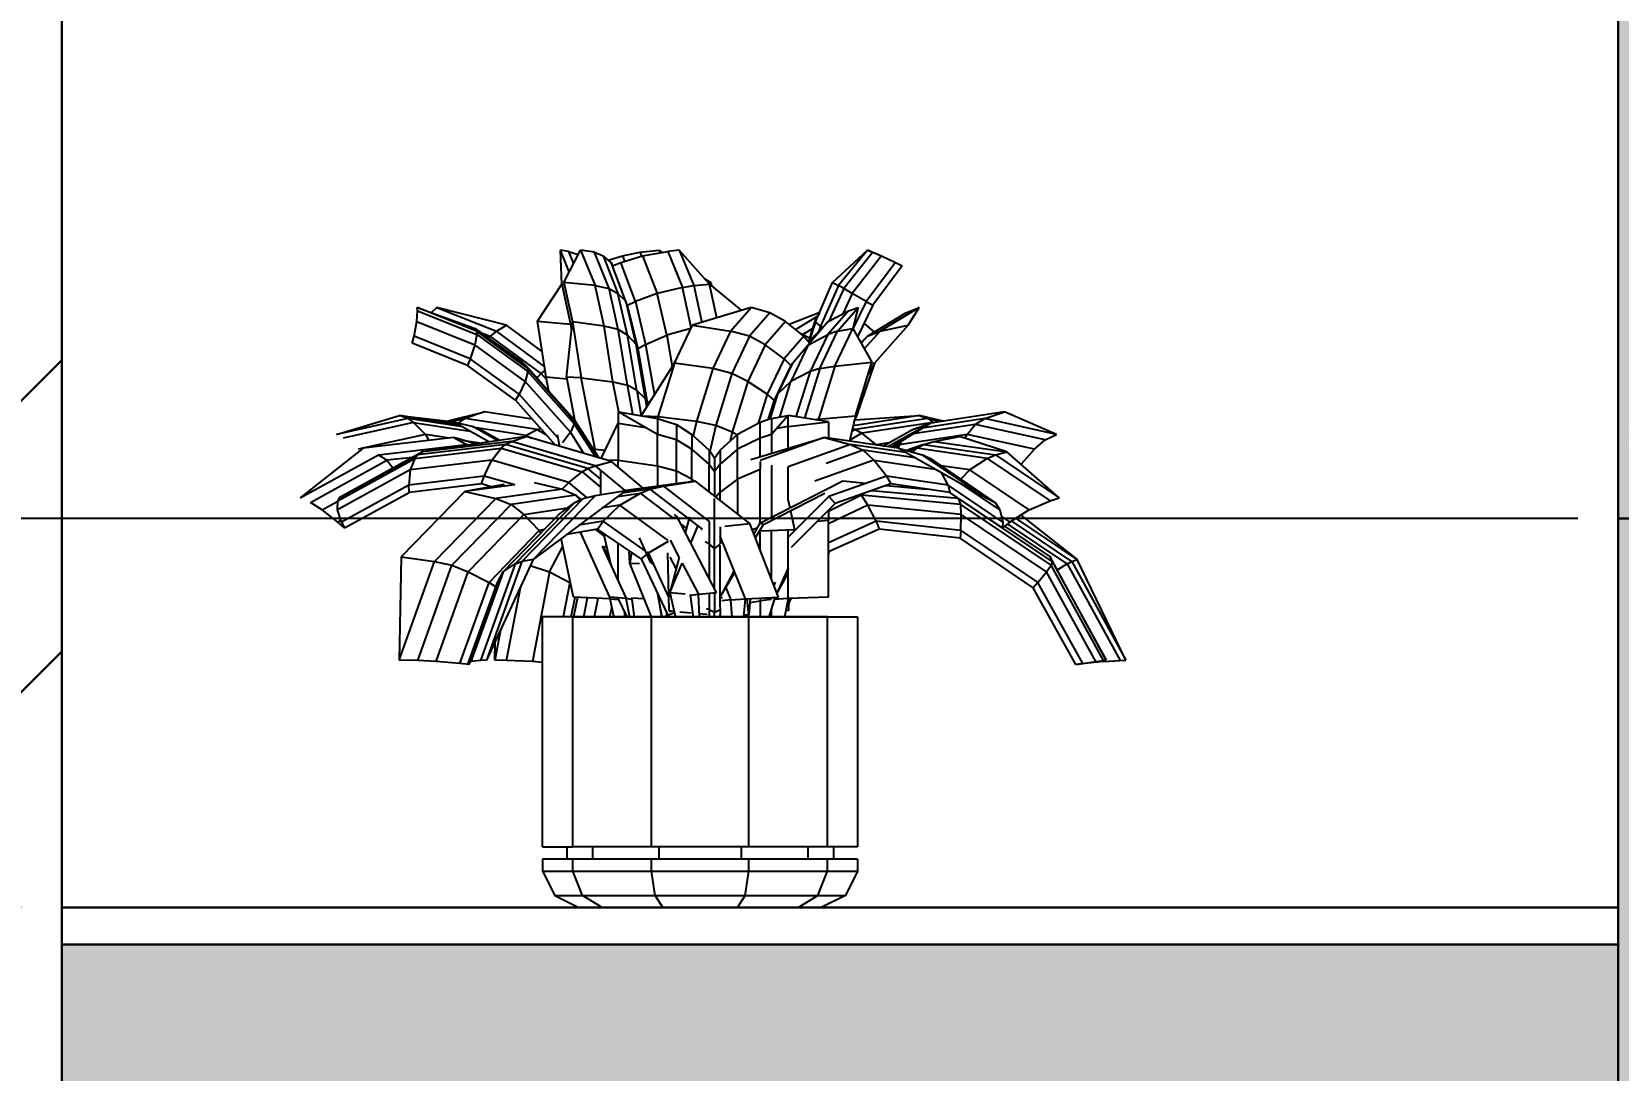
# Model space of a CAD drawing. Header units: millimetres. Extents: x 2258 to 5600, y 711 to 2563.
# Drawn here: x 4030.62 to 4055.08, y 782.11 to 798.13 of the extents above; entities that cross this region are included whole.
import ezdxf

# ---------------------------------------------------------------- set-up
doc = ezdxf.new("R2010")
doc.units = ezdxf.units.MM
doc.layers.add('HAT', color=8, linetype='Continuous', lineweight=18)
doc.styles.get("Standard").update_dxf_attribs({"font": 'arial.ttf'})
doc.dimstyles.new('ISO-25', dxfattribs={"dimtxt": 2.5, "dimasz": 2.5, "dimexe": 1.25, "dimexo": 0.625, "dimtad": 1, "dimtxsty": 'Standard', "dimcen": 2.5, "dimadec": 0, "dimazin": 0, "dimtfac": 1, "dimtmove": 0, "dimatfit": 3, "dimfxl": 1, "dimarcsym": 0})

# ---------------------------------------------------------------- blocks, each defined once
blk = doc.blocks.new('*D184')
at = {"layer": 'Defpoints', "color": 0, "transparency": 16777216}
for p in [(4031.083, 784.622), (4012.481, 766.622), (4031.083, 766.622)]:
    blk.add_point(p, dxfattribs=at)
at = {"layer": 'HAT', "color": 0, "linetype": 'Continuous', "lineweight": -2, "transparency": 16777216}
for p, q in [((4030.458, 784.622), (4011.231, 784.622)), ((4012.481, 782.122), (4012.481, 769.122)), ((4030.458, 766.622), (4011.231, 766.622))]:
    blk.add_line(p, q, dxfattribs=at)
at = {"layer": 'HAT', "color": 0, "transparency": 16777216}
for points in [[(4012.064, 782.122), (4012.898, 782.122), (4012.481, 784.622)], [(4012.064, 769.122), (4012.898, 769.122), (4012.481, 766.622)]]:
    blk.add_solid(points, dxfattribs=at)
at = {"layer": 'HAT', "color": 0, "lineweight": 30, "transparency": 16777216, "insert": (4010.579, 775.622), "char_height": 2.5, "attachment_point": 5, "rotation": 90}
blk.add_mtext('1\'6"', dxfattribs=at)
blk = doc.blocks.new('*D176')
at = {"layer": 'Defpoints', "color": 0, "transparency": 16777216}
for p in [(4055.083, 814.622), (4012.481, 790.622), (4055.083, 790.622)]:
    blk.add_point(p, dxfattribs=at)
at = {"layer": 'HAT', "color": 0, "linetype": 'Continuous', "lineweight": -2, "transparency": 16777216}
for p, q in [((4054.458, 814.622), (4011.231, 814.622)), ((4012.481, 812.122), (4012.481, 793.122)), ((4054.458, 790.622), (4011.231, 790.622))]:
    blk.add_line(p, q, dxfattribs=at)
at = {"layer": 'HAT', "color": 0, "transparency": 16777216}
for points in [[(4012.064, 812.122), (4012.898, 812.122), (4012.481, 814.622)], [(4012.064, 793.122), (4012.898, 793.122), (4012.481, 790.622)]]:
    blk.add_solid(points, dxfattribs=at)
at = {"layer": 'HAT', "color": 0, "lineweight": 30, "transparency": 16777216, "insert": (4010.601, 802.622), "char_height": 2.5, "attachment_point": 5, "rotation": 90}
blk.add_mtext("2'", dxfattribs=at)

msp = doc.modelspace()

# ---------------------------------------------------------------- hatches: boundary and pattern name
at = {"true_color": 0xa0522d}
h = msp.add_hatch(color=15, dxfattribs=at)
h.dxf.hatch_style = 1
h.paths.add_polyline_path([(4055.083, 784.054), (4031.083, 784.054), (4031.083, 776.222), (4055.083, 776.222)])
h.paths.add_polyline_path([(4042.083, 780.222, -1), (4044.083, 780.222, -1)], flags=16)
h.paths.add_polyline_path([(4055.083, 776.222), (4031.083, 776.222), (4031.083, 766.622), (4055.083, 766.622)])
h.paths.add_polyline_path([(4042.083, 771.122, -1), (4044.083, 771.122, -1)], flags=16)
h.paths.add_polyline_path([(4131.043, 776.222), (4131.043, 778.622), (4055.083, 778.622), (4055.083, 776.222), (4055.083, 766.622), (4131.043, 766.622), (4131.043, 770.622)])
h.paths.add_polyline_path([(4131.043, 790.622), (4055.083, 790.622), (4055.083, 784.054), (4055.083, 778.622), (4131.043, 778.622), (4131.043, 784.622)])
h.paths.add_polyline_path([(4125.038, 796.622), (4060.503, 796.594, 0.386151), (4055.083, 790.622), (4131.043, 790.622, 0.414468)])
h.paths.add_polyline_path([(4063.083, 814.622), (4055.083, 814.622), (4055.083, 790.622, -0.414214), (4061.083, 796.622), (4063.083, 796.622)])
h.paths.add_polyline_path([(4079.083, 814.622), (4063.083, 814.622), (4063.083, 796.622), (4079.083, 796.622)])
h.paths.add_polyline_path([(4095.083, 814.622), (4079.083, 814.622), (4079.083, 796.622), (4095.083, 796.622)])
h.paths.add_polyline_path([(4111.083, 814.622), (4095.083, 814.622), (4095.083, 796.622), (4111.083, 796.622)])
h.paths.add_polyline_path([(4125.043, 814.622), (4111.083, 814.622), (4111.083, 796.622), (4125.043, 796.622)])
h.paths.add_polyline_path([(4131.043, 814.622), (4125.043, 814.622), (4125.043, 796.622, -0.414214), (4131.043, 790.622)])
h.paths.add_polyline_path([(4155.043, 784.054), (4131.043, 784.054), (4131.043, 776.222), (4155.043, 776.222)])
h.paths.add_polyline_path([(4144.043, 780.222, -1), (4142.043, 780.222, -1)], flags=16)
h.paths.add_polyline_path([(4155.043, 776.222), (4131.043, 776.222), (4131.043, 766.622), (4155.043, 766.622)])
h.paths.add_polyline_path([(4144.043, 771.222, -1), (4142.043, 771.222, -1)], flags=16)
h.paths.add_polyline_path([(4178.995, 846.622), (4164.997, 846.622), (4164.997, 766.622), (4178.995, 766.622)], flags=17)
h.paths.add_polyline_path([(4164.997, 846.622), (4178.995, 846.622), (4178.995, 850.622), (4160.997, 850.622), (4160.997, 766.872), (4160.997, 766.622), (4164.997, 766.622)])
h.paths.add_polyline_path([(4202.997, 850.622), (4178.995, 850.622), (4178.995, 770.622), (4202.997, 770.622)])
h.paths.add_polyline_path([(4055.083, 988.222), (4031.083, 988.222), (4031.083, 978.622), (4055.083, 978.622)])
h.paths.add_polyline_path([(4044.083, 983.122, -1), (4042.083, 983.122, -1)], flags=16)
h.paths.add_polyline_path([(4055.083, 996.371), (4031.083, 996.371), (4031.083, 988.222), (4055.083, 988.222)])
h.paths.add_polyline_path([(4042.083, 992.222, -1), (4044.083, 992.222, -1)], flags=16)
h.paths.add_polyline_path([(4131.043, 988.222), (4131.043, 990.622), (4055.083, 990.622), (4055.083, 978.622), (4131.043, 978.622), (4131.043, 982.622)])
h.paths.add_polyline_path([(4131.043, 1002.622), (4055.083, 1002.622), (4055.083, 996.371), (4055.083, 990.622), (4131.043, 990.622), (4131.043, 996.622)])
h.paths.add_polyline_path([(4125.038, 1008.622), (4060.503, 1008.594, 0.386151), (4055.083, 1002.622), (4131.043, 1002.622, 0.414468)])
h.paths.add_polyline_path([(4063.083, 1026.622), (4055.083, 1026.622), (4055.083, 1002.622, -0.414214), (4061.083, 1008.622), (4063.083, 1008.622)])
h.paths.add_polyline_path([(4079.083, 1026.622), (4063.083, 1026.622), (4063.083, 1008.622), (4079.083, 1008.622)])
h.paths.add_polyline_path([(4095.083, 1026.622), (4079.083, 1026.622), (4079.083, 1008.622), (4095.083, 1008.622)])
h.paths.add_polyline_path([(4111.083, 1026.622), (4095.083, 1026.622), (4095.083, 1008.622), (4111.083, 1008.622)])
h.paths.add_polyline_path([(4125.043, 1026.622), (4111.083, 1026.622), (4111.083, 1008.622), (4125.043, 1008.622)])
h.paths.add_polyline_path([(4131.043, 1026.622), (4125.043, 1026.622), (4125.043, 1008.622, -0.414214), (4131.043, 1002.622)])
h.paths.add_polyline_path([(4155.043, 996.371), (4131.043, 996.371), (4131.043, 988.222), (4155.043, 988.222)])
h.paths.add_polyline_path([(4144.043, 992.222, -1), (4142.043, 992.222, -1)], flags=16)
h.paths.add_polyline_path([(4155.043, 988.222), (4131.043, 988.222), (4131.043, 978.622), (4155.043, 978.622)])
h.paths.add_polyline_path([(4142.043, 983.222, -1), (4144.043, 983.222, -1)], flags=16)
h.paths.add_polyline_path([(4164.997, 1058.622), (4178.995, 1058.622), (4178.995, 1062.622), (4160.997, 1062.622), (4160.997, 979.19), (4160.997, 978.622), (4164.997, 978.622)])
h.paths.add_polyline_path([(4178.995, 1058.622), (4164.997, 1058.622), (4164.997, 978.622), (4178.995, 978.622)], flags=17)
h.paths.add_polyline_path([(4202.997, 1058.622), (4202.997, 1062.622), (4178.995, 1062.622), (4178.995, 982.622), (4202.997, 982.622)])
at = {"layer": 'HAT', "lineweight": 30, "true_color": 0x000000}
h = msp.add_hatch(dxfattribs=at)
h.set_pattern_fill('ANSI32', color=18)
h.set_pattern_definition([(45, (2570.343, 342.599), (-6.73519, 6.73519), []), (45, (2574.833, 342.599), (-6.73519, 6.73519), [])])
h.paths.add_polyline_path([(4031.083, 890.622), (4023.356, 890.622), (4023.356, 848.622), (4031.083, 848.622)])
h.paths.add_polyline_path([(4031.083, 813.622), (4023.356, 813.622), (4023.356, 766.622), (4031.083, 766.622), (4031.083, 784.622)])
h.paths.add_polyline_path([(4210.724, 890.622), (4202.997, 890.622), (4202.997, 850.622), (4202.997, 846.622), (4202.997, 766.622), (4210.724, 766.622)])

# ---------------------------------------------------------------- linework, layer by layer
at = {"color": 116, "true_color": 0x136734}
for p, q in [((4038.908, 794.423), (4038.772, 794.76)), ((4038.793, 794.235), (4038.772, 794.76)), ((4038.895, 794.739), (4038.772, 794.76)), ((4038.826, 794.262), (4039.083, 794.76)), ((4039.297, 794.727), (4039.083, 794.76)), ((4039.083, 794.76), (4039.307, 794.212)), ((4039.998, 794.727), (4040.293, 794.76)), ((4040.293, 794.76), (4040.309, 794.718)), ((4040.348, 794.724), (4040.293, 794.76)), ((4040.604, 794.76), (4040.429, 794.739)), ((4041.07, 794.235), (4040.604, 794.76)), ((4040.604, 794.76), (4040.828, 794.212)), ((4042.969, 794.262), (4043.508, 794.76)), ((4043.508, 794.76), (4043.061, 794.212)), ((4043.56, 794.739), (4043.508, 794.76)), ((4043.508, 794.76), (4043.588, 794.727)), ((4038.895, 794.739), (4038.972, 794.546)), ((4038.895, 794.739), (4039.047, 794.691)), ((4039.522, 794.167), (4039.297, 794.727)), ((4039.297, 794.727), (4039.432, 794.67)), ((4039.432, 794.67), (4039.658, 794.091)), ((4039.554, 794.57), (4039.432, 794.67)), ((4039.51, 794.605), (4039.728, 794.67)), ((4039.554, 794.57), (4039.577, 794.518)), ((4039.723, 794.122), (4039.554, 794.57)), ((4039.577, 794.518), (4039.702, 794.57)), ((4039.803, 793.909), (4039.577, 794.518)), ((4039.702, 794.57), (4040.039, 794.67)), ((4039.928, 793.969), (4039.702, 794.57)), ((4039.728, 794.67), (4039.998, 794.727)), ((4039.728, 794.67), (4039.759, 794.587)), ((4039.998, 794.727), (4040.023, 794.665)), ((4040.039, 794.67), (4040.429, 794.739)), ((4040.039, 794.67), (4040.267, 794.091)), ((4040.429, 794.739), (4040.653, 794.182)), ((4043.588, 794.727), (4043.14, 794.167)), ((4043.724, 794.67), (4043.272, 794.091)), ((4043.939, 794.57), (4043.485, 793.969)), ((4043.559, 794.737), (4043.56, 794.739)), ((4043.56, 794.739), (4043.569, 794.734)), ((4043.588, 794.727), (4043.724, 794.67)), ((4044.043, 794.518), (4043.59, 793.909)), ((4043.724, 794.67), (4043.939, 794.57)), ((4043.939, 794.57), (4044.043, 794.518)), ((4040.99, 794.323), (4041.09, 794.262)), ((4038.42, 793.663), (4038.793, 794.235)), ((4038.793, 794.235), (4038.832, 794.23)), ((4038.793, 794.235), (4038.929, 793.617)), ((4039.307, 794.212), (4038.826, 794.262)), ((4038.826, 794.262), (4038.957, 793.652)), ((4039.307, 794.212), (4039.522, 794.167)), ((4039.445, 793.588), (4039.307, 794.212)), ((4039.522, 794.167), (4039.658, 794.091)), ((4039.664, 793.536), (4039.522, 794.167)), ((4039.658, 794.091), (4039.779, 793.971)), ((4039.807, 793.446), (4039.658, 794.091)), ((4040.267, 794.091), (4039.928, 793.969)), ((4040.653, 794.182), (4040.267, 794.091)), ((4040.416, 793.446), (4040.267, 794.091)), ((4040.653, 794.182), (4040.828, 794.212)), ((4040.79, 793.567), (4040.653, 794.182)), ((4040.828, 794.212), (4041.07, 794.235)), ((4040.828, 794.212), (4040.953, 793.645)), ((4041.09, 794.262), (4041.047, 794.258)), ((4041.07, 794.235), (4041.566, 793.829)), ((4041.183, 793.716), (4041.07, 794.235)), ((4041.09, 794.262), (4041.1, 794.208)), ((4042.706, 793.652), (4042.969, 794.262)), ((4043.061, 794.212), (4042.784, 793.588)), ((4043.14, 794.167), (4042.91, 793.662)), ((4042.969, 794.262), (4043.061, 794.212)), ((4043.14, 794.167), (4043.061, 794.212)), ((4043.272, 794.091), (4043.125, 793.776)), ((4043.272, 794.091), (4043.14, 794.167)), ((4043.485, 793.969), (4043.272, 794.091)), ((4036.56, 793.657), (4036.568, 793.822)), ((4037.48, 793.511), (4036.562, 793.874)), ((4036.562, 793.874), (4037.459, 793.552)), ((4036.568, 793.822), (4036.562, 793.874)), ((4036.568, 793.822), (4037.482, 793.46)), ((4036.866, 793.874), (4036.781, 793.794)), ((4036.866, 793.874), (4037.786, 793.511)), ((4037.942, 793.603), (4036.866, 793.874)), ((4039.941, 793.306), (4039.784, 793.96)), ((4039.803, 793.909), (4039.928, 793.969)), ((4039.803, 793.909), (4039.965, 793.241)), ((4039.928, 793.969), (4040.086, 793.306)), ((4041.715, 793.874), (4040.807, 793.603)), ((4041.396, 793.511), (4041.715, 793.874)), ((4042.004, 793.794), (4041.688, 793.432)), ((4042.004, 793.794), (4041.715, 793.874)), ((4042.243, 793.657), (4042.004, 793.794)), ((4042.77, 793.799), (4042.298, 793.612)), ((4042.765, 793.789), (4042.693, 793.663)), ((4043.212, 793.822), (4042.894, 793.46)), ((4042.902, 793.657), (4043.212, 793.822)), ((4043.046, 793.511), (4043.366, 793.874)), ((4043.212, 793.822), (4043.366, 793.874)), ((4043.366, 793.874), (4043.28, 793.552)), ((4043.485, 793.969), (4043.282, 793.545)), ((4043.59, 793.909), (4043.352, 793.421)), ((4043.485, 793.969), (4043.59, 793.909)), ((4043.506, 793.432), (4044.101, 793.794)), ((4044.302, 793.874), (4043.703, 793.511)), ((4044.101, 793.794), (4044.302, 793.874)), ((4044.135, 793.603), (4044.302, 793.874)), ((4036.516, 793.434), (4036.56, 793.657)), ((4036.56, 793.657), (4037.454, 793.298)), ((4037.48, 793.511), (4037.459, 793.552)), ((4038.212, 792.999), (4037.459, 793.552)), ((4037.459, 793.552), (4038.184, 793.031)), ((4037.786, 793.511), (4037.942, 793.603)), ((4038.49, 793.198), (4037.942, 793.603)), ((4038.553, 792.799), (4038.42, 793.663)), ((4038.42, 793.663), (4038.929, 793.617)), ((4038.865, 792.799), (4038.957, 793.652)), ((4038.929, 793.617), (4038.942, 793.526)), ((4038.929, 793.617), (4038.952, 793.612)), ((4039.445, 793.588), (4038.957, 793.652)), ((4038.957, 793.652), (4039.091, 792.789)), ((4039.664, 793.536), (4039.445, 793.588)), ((4039.582, 792.728), (4039.445, 793.588)), ((4039.807, 793.446), (4039.664, 793.536)), ((4039.805, 792.678), (4039.664, 793.536)), ((4040.781, 793.549), (4040.416, 793.446)), ((4040.53, 793.018), (4040.807, 793.603)), ((4040.807, 793.603), (4041.396, 793.511)), ((4042.243, 793.657), (4041.931, 793.298)), ((4042.524, 793.434), (4042.243, 793.657)), ((4042.396, 793.534), (4042.737, 793.742)), ((4042.508, 793.46), (4042.657, 793.55)), ((4042.693, 793.663), (4042.596, 793.351)), ((4042.706, 793.652), (4042.603, 793.341)), ((4042.611, 793.349), (4042.706, 793.652)), ((4042.902, 793.657), (4042.626, 793.337)), ((4042.902, 793.657), (4042.685, 793.434)), ((4042.693, 793.663), (4042.706, 793.652)), ((4042.784, 793.588), (4042.706, 793.652)), ((4042.784, 793.588), (4042.758, 793.509)), ((4042.784, 793.588), (4042.812, 793.565)), ((4043.005, 792.971), (4043.28, 793.552)), ((4043.046, 793.511), (4043.28, 793.552)), ((4043.28, 793.552), (4043.573, 793.031)), ((4043.454, 793.629), (4043.611, 793.495)), ((4044.135, 793.603), (4043.616, 793.018)), ((4043.703, 793.511), (4044.135, 793.603)), ((4036.488, 793.324), (4036.516, 793.434)), ((4037.339, 792.981), (4036.488, 793.324)), ((4037.382, 793.085), (4036.516, 793.434)), ((4037.454, 793.298), (4037.382, 793.085)), ((4037.482, 793.46), (4037.454, 793.298)), ((4038.228, 792.735), (4037.454, 793.298)), ((4037.48, 793.511), (4037.482, 793.46)), ((4038.271, 792.933), (4037.48, 793.511)), ((4037.482, 793.46), (4038.268, 792.886)), ((4037.542, 793.49), (4037.691, 793.432)), ((4037.691, 793.432), (4037.665, 793.403)), ((4037.786, 793.511), (4037.691, 793.432)), ((4038.476, 792.859), (4037.691, 793.432)), ((4038.526, 792.967), (4037.786, 793.511)), ((4039.807, 793.446), (4039.941, 793.306)), ((4039.951, 792.594), (4039.807, 793.446)), ((4039.941, 793.306), (4039.965, 793.241)), ((4040.086, 792.468), (4039.941, 793.306)), ((4039.965, 793.241), (4040.086, 793.306)), ((4040.086, 793.306), (4040.416, 793.446)), ((4040.086, 793.306), (4040.221, 792.525)), ((4040.416, 793.446), (4040.496, 792.963)), ((4041.396, 793.511), (4041.123, 792.933)), ((4041.688, 793.432), (4041.396, 793.511)), ((4041.688, 793.432), (4041.414, 792.859)), ((4041.931, 793.298), (4041.663, 792.735)), ((4041.931, 793.298), (4041.688, 793.432)), ((4042.223, 793.085), (4041.931, 793.298)), ((4042.524, 793.434), (4042.223, 793.085)), ((4042.619, 793.324), (4042.323, 792.981)), ((4042.588, 793.288), (4042.324, 792.735)), ((4042.508, 793.46), (4042.478, 793.47)), ((4042.508, 793.46), (4042.5, 793.452)), ((4042.508, 793.46), (4042.613, 793.408)), ((4042.524, 793.434), (4042.619, 793.324)), ((4042.599, 793.301), (4042.894, 793.46)), ((4042.604, 793.341), (4042.685, 793.434)), ((4042.685, 793.434), (4042.619, 793.324)), ((4042.894, 793.46), (4042.621, 792.886)), ((4042.771, 792.933), (4043.046, 793.511)), ((4043.046, 793.511), (4042.894, 793.46)), ((4043.405, 793.329), (4043.506, 793.432)), ((4043.506, 793.432), (4043.408, 793.323)), ((4043.703, 793.511), (4043.457, 793.236)), ((4043.506, 793.432), (4043.703, 793.511)), ((4037.382, 793.085), (4037.339, 792.981)), ((4038.135, 792.539), (4037.382, 793.085)), ((4039.965, 793.241), (4040.111, 792.411)), ((4042.223, 793.085), (4041.963, 792.539)), ((4042.323, 792.981), (4042.223, 793.085)), ((4038.079, 792.444), (4037.339, 792.981)), ((4038.184, 793.031), (4038.251, 792.971)), ((4038.918, 792.203), (4038.184, 793.031)), ((4038.268, 792.886), (4038.228, 792.735)), ((4038.251, 792.971), (4038.978, 792.151)), ((4038.271, 792.933), (4038.268, 792.886)), ((4038.268, 792.886), (4038.985, 792.079)), ((4038.269, 792.933), (4038.271, 792.933)), ((4038.918, 792.201), (4038.271, 792.933)), ((4038.408, 792.792), (4038.476, 792.859)), ((4038.476, 792.859), (4038.536, 792.904)), ((4038.559, 792.764), (4038.476, 792.859)), ((4038.87, 792.771), (4038.553, 792.799)), ((4038.593, 792.583), (4038.553, 792.799)), ((4039.091, 792.789), (4038.865, 792.799)), ((4038.865, 792.799), (4038.996, 792.121)), ((4040.019, 792.205), (4040.53, 793.018)), ((4040.53, 793.018), (4040.275, 792.191)), ((4041.123, 792.933), (4040.53, 793.018)), ((4041.123, 792.933), (4040.871, 792.118)), ((4041.414, 792.859), (4041.123, 792.933)), ((4041.414, 792.859), (4041.167, 792.056)), ((4041.663, 792.735), (4041.414, 792.859)), ((4042.323, 792.981), (4042.066, 792.444)), ((4042.346, 793.007), (4042.121, 792.539)), ((4042.621, 792.886), (4042.324, 792.735)), ((4042.621, 792.886), (4042.405, 792.19)), ((4042.771, 792.933), (4042.536, 792.169)), ((4042.771, 792.933), (4042.621, 792.886)), ((4043.005, 792.971), (4042.752, 792.151)), ((4042.771, 792.933), (4043.005, 792.971)), ((4043.005, 792.971), (4043.573, 793.031)), ((4043.32, 792.203), (4043.573, 793.031)), ((4043.616, 793.018), (4043.338, 792.203)), ((4043.616, 793.018), (4043.516, 792.846)), ((4043.616, 793.018), (4043.565, 793.007)), ((4038.228, 792.735), (4038.135, 792.539)), ((4038.926, 791.951), (4038.228, 792.735)), ((4039.091, 792.789), (4039.582, 792.728)), ((4039.306, 791.687), (4039.091, 792.789)), ((4039.582, 792.728), (4039.805, 792.678)), ((4039.671, 792.265), (4039.582, 792.728)), ((4039.951, 792.594), (4039.805, 792.678)), ((4039.888, 792.228), (4039.805, 792.678)), ((4040.086, 792.468), (4039.951, 792.594)), ((4039.951, 792.594), (4040.019, 792.205)), ((4041.663, 792.735), (4041.421, 791.951)), ((4041.963, 792.539), (4041.663, 792.735)), ((4042.324, 792.735), (4042.121, 792.539)), ((4042.154, 792.185), (4042.324, 792.735)), ((4038.135, 792.539), (4038.079, 792.444)), ((4038.695, 791.751), (4038.079, 792.444)), ((4038.734, 791.864), (4038.135, 792.539)), ((4040.086, 792.468), (4040.111, 792.411)), ((4040.106, 792.344), (4040.086, 792.468)), ((4040.111, 792.411), (4040.165, 792.435)), ((4040.111, 792.411), (4040.118, 792.362)), ((4041.963, 792.539), (4041.822, 792.085)), ((4042.066, 792.444), (4041.963, 792.539)), ((4042.066, 792.444), (4041.972, 792.142)), ((4042.121, 792.539), (4042.002, 792.152)), ((4042.121, 792.539), (4042.066, 792.444)), ((4035.318, 791.918), (4036.292, 792.21)), ((4036.421, 792.162), (4035.318, 791.918)), ((4036.509, 792.103), (4035.421, 791.862)), ((4037.195, 792.07), (4036.292, 792.21)), ((4036.421, 792.162), (4036.292, 792.21)), ((4036.292, 792.21), (4037.128, 792.11)), ((4037.261, 792.034), (4036.421, 792.162)), ((4036.421, 792.162), (4036.509, 792.103)), ((4036.509, 792.103), (4037.375, 791.97)), ((4036.691, 791.918), (4036.509, 792.103)), ((4037.019, 792.121), (4037.601, 792.267)), ((4037.086, 792.115), (4037.3, 792.162)), ((4037.128, 792.11), (4037.42, 792.038)), ((4037.128, 792.11), (4037.678, 791.802)), ((4037.3, 792.162), (4037.19, 792.093)), ((4037.601, 792.267), (4037.3, 792.162)), ((4038.415, 791.993), (4037.3, 792.162)), ((4038.336, 792.154), (4037.601, 792.267)), ((4038.978, 792.151), (4038.918, 792.203)), ((4039.337, 791.564), (4038.918, 792.203)), ((4038.985, 792.079), (4038.926, 791.951)), ((4038.978, 792.151), (4039.366, 791.556)), ((4038.988, 792.095), (4038.985, 792.079)), ((4038.985, 792.079), (4039.312, 791.571)), ((4039.402, 791.545), (4039.662, 792.093)), ((4040.271, 791.918), (4039.662, 792.267)), ((4039.662, 792.267), (4040.271, 792.162)), ((4039.662, 792.267), (4039.662, 792.093)), ((4039.662, 792.093), (4040.086, 792.023)), ((4039.662, 792.093), (4039.662, 791.514)), ((4040.275, 792.191), (4040.037, 792.201)), ((4040.275, 792.191), (4040.267, 792.162)), ((4040.271, 792.162), (4040.565, 792.072)), ((4040.271, 792.162), (4040.271, 791.918)), ((4040.871, 792.118), (4040.275, 792.191)), ((4040.565, 792.072), (4040.799, 791.918)), ((4040.565, 792.072), (4040.565, 791.833)), ((4040.871, 792.118), (4040.82, 791.897)), ((4041.167, 792.056), (4040.871, 792.118)), ((4041.855, 792.103), (4041.501, 791.918)), ((4042.026, 792.162), (4041.855, 792.103)), ((4041.855, 791.862), (4041.855, 792.103)), ((4042.026, 792.162), (4042.285, 792.21)), ((4042.285, 792.21), (4042.026, 791.918)), ((4042.026, 792.162), (4042.026, 791.918)), ((4042.906, 792.11), (4042.285, 792.21)), ((4042.285, 792.038), (4042.285, 792.21)), ((4042.285, 792.038), (4042.906, 792.11)), ((4042.752, 792.151), (4042.698, 792.142)), ((4042.747, 792.134), (4042.752, 792.151)), ((4042.752, 792.151), (4043.32, 792.203)), ((4042.906, 792.11), (4042.906, 791.859)), ((4043.32, 792.203), (4043.23, 791.812)), ((4044.309, 792.21), (4043.285, 792.052)), ((4043.338, 792.203), (4043.298, 792.113)), ((4043.31, 792.141), (4044.309, 792.21)), ((4043.338, 792.203), (4043.318, 792.201)), ((4044.436, 792.162), (4043.32, 791.993)), ((4044.52, 792.103), (4043.421, 791.936)), ((4044.477, 792.093), (4043.822, 791.727)), ((4043.876, 791.72), (4044.477, 792.093)), ((4044.199, 791.993), (4044.477, 792.093)), ((4045.165, 792.072), (4044.209, 791.926)), ((4044.674, 792.123), (4044.309, 792.21)), ((4044.309, 792.21), (4044.436, 792.162)), ((4045.314, 792.162), (4044.353, 792.016)), ((4044.436, 792.162), (4044.636, 792.116)), ((4044.436, 792.162), (4044.52, 792.103)), ((4045.621, 792.267), (4044.477, 792.093)), ((4044.52, 792.103), (4044.528, 792.1)), ((4044.521, 792.1), (4044.52, 792.103)), ((4045.044, 791.918), (4045.165, 792.072)), ((4045.165, 792.072), (4045.314, 792.162)), ((4046.245, 791.833), (4045.165, 792.072)), ((4045.314, 792.162), (4045.621, 792.267)), ((4046.419, 791.918), (4045.314, 792.162)), ((4046.419, 791.918), (4045.621, 792.267)), ((4036.691, 791.918), (4035.653, 791.689)), ((4037.132, 791.869), (4035.732, 791.705)), ((4038.243, 791.885), (4036.645, 791.65)), ((4036.691, 791.918), (4036.744, 791.823)), ((4037.064, 791.861), (4036.691, 791.918)), ((4037.132, 791.869), (4037.326, 791.764)), ((4037.466, 791.771), (4037.132, 791.869)), ((4037.256, 791.831), (4037.565, 791.784)), ((4037.42, 792.038), (4037.538, 791.993)), ((4037.808, 791.82), (4037.42, 792.038)), ((4037.444, 792.028), (4038.246, 791.907)), ((4037.837, 791.825), (4037.538, 791.993)), ((4038.02, 791.81), (4038.243, 791.885)), ((4038.246, 791.907), (4038.22, 791.88)), ((4039.558, 791.501), (4038.243, 791.885)), ((4038.246, 791.907), (4038.415, 791.993)), ((4038.246, 791.907), (4038.328, 791.859)), ((4038.415, 791.993), (4038.466, 792.008)), ((4038.415, 791.993), (4038.548, 791.918)), ((4038.724, 791.916), (4038.76, 791.733)), ((4038.926, 791.951), (4038.805, 791.787)), ((4039.134, 791.623), (4038.926, 791.951)), ((4040.565, 791.833), (4040.271, 791.918)), ((4040.271, 791.427), (4040.271, 791.918)), ((4040.799, 791.689), (4040.565, 791.833)), ((4040.565, 791.353), (4040.565, 791.831)), ((4040.799, 791.918), (4041.064, 791.673)), ((4040.799, 791.918), (4040.799, 791.689)), ((4041.167, 792.056), (4041.075, 791.655)), ((4041.421, 791.951), (4041.167, 792.056)), ((4041.501, 791.918), (4041.234, 791.673)), ((4041.421, 791.951), (4041.39, 791.817)), ((4041.493, 791.912), (4041.421, 791.951)), ((4041.501, 791.689), (4041.501, 791.918)), ((4041.855, 791.862), (4041.501, 791.689)), ((4041.709, 791.533), (4042.84, 791.869)), ((4042.026, 791.918), (4041.855, 791.862)), ((4042.84, 791.869), (4041.855, 791.514)), ((4041.855, 791.578), (4041.855, 791.862)), ((4042.026, 791.918), (4042.026, 791.628)), ((4042.285, 792.038), (4042.105, 792.007)), ((4042.285, 791.704), (4042.285, 792.038)), ((4043.983, 791.705), (4042.84, 791.869)), ((4042.84, 791.869), (4043.243, 791.764)), ((4043.421, 791.936), (4043.233, 791.831)), ((4043.32, 791.993), (4043.264, 791.962)), ((4043.274, 792.007), (4043.32, 791.993)), ((4043.32, 791.993), (4043.421, 791.936)), ((4043.644, 791.759), (4043.421, 791.936)), ((4043.744, 791.738), (4044.199, 791.993)), ((4045.044, 791.918), (4043.996, 791.759)), ((4044.533, 791.81), (4044.924, 791.885)), ((4045.654, 791.65), (4044.924, 791.885)), ((4045.009, 791.858), (4045.044, 791.918)), ((4046.083, 791.689), (4045.044, 791.918)), ((4046.083, 791.689), (4046.245, 791.833)), ((4046.245, 791.833), (4046.419, 791.918)), ((4035.732, 791.705), (4034.761, 790.939)), ((4034.761, 790.939), (4035.969, 791.604)), ((4036.645, 791.65), (4035.362, 790.939)), ((4035.362, 790.939), (4036.57, 791.604)), ((4035.969, 791.604), (4037.326, 791.764)), ((4035.969, 791.604), (4036.095, 791.519)), ((4036.527, 791.548), (4037.86, 791.705)), ((4036.527, 791.548), (4036.57, 791.604)), ((4037.927, 791.764), (4036.57, 791.604)), ((4036.57, 791.604), (4036.645, 791.65)), ((4038.02, 791.81), (4036.645, 791.65)), ((4037.326, 791.764), (4037.338, 791.751)), ((4037.357, 791.754), (4037.326, 791.764)), ((4037.716, 791.52), (4037.86, 791.705)), ((4037.86, 791.705), (4037.927, 791.764)), ((4037.86, 791.705), (4039.109, 791.342)), ((4037.927, 791.764), (4038.02, 791.81)), ((4039.198, 791.394), (4037.927, 791.764)), ((4039.309, 791.435), (4038.02, 791.81)), ((4038.757, 791.733), (4038.76, 791.736)), ((4039.281, 791.687), (4039.306, 791.687)), ((4039.461, 791.671), (4039.306, 791.687)), ((4039.315, 791.633), (4039.306, 791.687)), ((4041.064, 791.458), (4040.799, 791.689)), ((4040.799, 791.227), (4040.799, 791.687)), ((4041.149, 791.553), (4041.064, 791.673)), ((4041.064, 791.673), (4041.064, 791.458)), ((4041.149, 791.553), (4041.234, 791.673)), ((4041.501, 791.689), (4041.234, 791.458)), ((4041.234, 791.673), (4041.234, 791.458)), ((4041.501, 791.227), (4041.501, 791.687)), ((4043.243, 791.764), (4042.283, 791.42)), ((4043.441, 791.673), (4042.868, 791.468)), ((4044.097, 791.64), (4043.243, 791.764)), ((4043.243, 791.764), (4043.441, 791.673)), ((4044.241, 791.558), (4043.441, 791.673)), ((4043.441, 791.673), (4043.606, 791.52)), ((4043.636, 791.754), (4043.644, 791.759)), ((4043.831, 791.787), (4043.644, 791.759)), ((4043.644, 791.759), (4043.649, 791.753)), ((4043.916, 791.713), (4043.996, 791.759)), ((4043.996, 791.759), (4043.979, 791.705)), ((4043.983, 791.705), (4045.335, 790.939)), ((4043.983, 791.705), (4044.349, 791.604)), ((4043.996, 791.759), (4044.024, 791.81)), ((4044.372, 791.764), (4044.109, 791.669)), ((4044.268, 791.705), (4044.143, 791.659)), ((4044.268, 791.705), (4044.199, 791.645)), ((4044.268, 791.705), (4044.372, 791.764)), ((4045.355, 791.548), (4044.268, 791.705)), ((4045.335, 790.939), (4044.349, 791.604)), ((4044.518, 791.519), (4044.349, 791.604)), ((4044.372, 791.764), (4044.533, 791.81)), ((4044.372, 791.764), (4045.479, 791.604)), ((4044.533, 791.81), (4045.654, 791.65)), ((4045.355, 791.548), (4045.479, 791.604)), ((4045.479, 791.604), (4045.654, 791.65)), ((4045.479, 791.604), (4046.463, 790.939)), ((4046.463, 790.939), (4045.654, 791.65)), ((4046.083, 791.689), (4045.877, 791.458)), ((4034.92, 790.87), (4036.095, 791.519)), ((4036.457, 791.371), (4035.336, 790.754)), ((4035.341, 790.895), (4036.527, 791.548)), ((4036.491, 791.564), (4036.095, 791.519)), ((4036.095, 791.519), (4036.192, 791.399)), ((4036.457, 791.371), (4036.434, 791.137)), ((4036.527, 791.548), (4036.457, 791.371)), ((4037.716, 791.52), (4036.457, 791.371)), ((4037.596, 791.275), (4037.716, 791.52)), ((4038.9, 791.178), (4037.716, 791.52)), ((4038.9, 791.178), (4039.109, 791.342)), ((4039.109, 791.342), (4039.198, 791.394)), ((4039.109, 791.342), (4039.392, 791.104)), ((4039.198, 791.394), (4039.309, 791.435)), ((4039.394, 791.229), (4039.198, 791.394)), ((4039.309, 791.435), (4039.558, 791.501)), ((4039.309, 791.435), (4039.766, 791.052)), ((4039.394, 790.992), (4039.394, 791.363)), ((4039.662, 791.514), (4039.482, 791.522)), ((4040.047, 791.09), (4039.558, 791.501)), ((4040.271, 791.427), (4039.662, 791.514)), ((4039.662, 791.412), (4039.662, 791.514)), ((4040.271, 791.427), (4040.271, 791.118)), ((4040.565, 791.353), (4040.271, 791.427)), ((4040.799, 791.227), (4040.565, 791.353)), ((4040.565, 791.157), (4040.565, 791.353)), ((4041.064, 791.032), (4041.064, 791.458)), ((4041.064, 791.458), (4041.149, 791.347)), ((4041.149, 791.553), (4041.149, 791.347)), ((4041.234, 791.458), (4041.149, 791.347)), ((4041.149, 791.345), (4041.149, 790.965)), ((4041.234, 791.026), (4041.234, 791.458)), ((4041.855, 791.379), (4041.501, 791.227)), ((4041.855, 791.501), (4041.855, 791.379)), ((4041.855, 790.546), (4041.855, 791.379)), ((4042.041, 791.429), (4042.023, 791.432)), ((4042.026, 791.427), (4042.026, 790.633)), ((4042.285, 790.913), (4042.285, 791.42)), ((4043.606, 791.52), (4042.696, 791.196)), ((4043.801, 791.275), (4043.606, 791.52)), ((4043.606, 791.52), (4044.551, 791.383)), ((4045.476, 790.87), (4044.518, 791.519)), ((4045.085, 791.371), (4044.639, 791.435)), ((4045.085, 791.371), (4044.945, 791.227)), ((4045.355, 791.548), (4045.085, 791.371)), ((4045.998, 790.754), (4045.085, 791.371)), ((4045.355, 791.548), (4046.322, 790.895)), ((4045.87, 791.458), (4045.877, 791.458)), ((4045.877, 791.458), (4045.874, 791.455)), ((4036.434, 791.137), (4035.398, 790.567)), ((4037.596, 791.275), (4036.434, 791.137)), ((4036.439, 791.023), (4036.434, 791.137)), ((4037.554, 791.154), (4036.439, 791.023)), ((4037.903, 791.145), (4037.297, 791.037)), ((4038.068, 791.139), (4037.297, 791.037)), ((4037.554, 791.154), (4037.596, 791.275)), ((4037.703, 791.109), (4037.554, 791.154)), ((4038.068, 791.139), (4037.596, 791.275)), ((4038.368, 791.178), (4038.806, 791.072)), ((4038.9, 791.178), (4038.798, 791.072)), ((4039.18, 790.946), (4038.9, 791.178)), ((4040.36, 791.119), (4039.754, 791.037)), ((4040.856, 791.195), (4039.779, 791.055)), ((4040.15, 791.072), (4040.36, 791.119)), ((4040.36, 791.119), (4040.856, 791.195)), ((4040.36, 791.119), (4041.064, 790.577)), ((4040.843, 791.193), (4040.799, 791.227)), ((4040.799, 791.186), (4040.799, 791.227)), ((4041.692, 790.543), (4040.856, 791.195)), ((4041.501, 791.227), (4041.234, 791.026)), ((4041.501, 791.227), (4041.501, 790.692)), ((4043.127, 791.195), (4041.846, 790.543)), ((4043.801, 791.275), (4042.909, 790.96)), ((4043.867, 791.154), (4043.009, 790.854)), ((4043.48, 791.16), (4043.127, 791.195)), ((4044.458, 791.068), (4043.786, 791.126)), ((4044.749, 791.137), (4043.801, 791.275)), ((4043.801, 791.275), (4043.867, 791.154)), ((4043.803, 791.131), (4044.408, 791.075)), ((4044.777, 791.023), (4043.867, 791.154)), ((4044.749, 791.137), (4044.656, 791.322)), ((4044.749, 791.137), (4044.777, 791.023)), ((4045.594, 790.567), (4044.749, 791.137)), ((4045.548, 790.754), (4044.95, 791.157)), ((4035.444, 790.476), (4036.439, 791.023)), ((4037.297, 791.037), (4036.315, 790.031)), ((4037.775, 790.931), (4036.832, 789.96)), ((4038.011, 790.839), (4037.099, 789.901)), ((4037.297, 791.037), (4037.775, 790.931)), ((4038.806, 791.072), (4037.775, 790.931)), ((4037.775, 790.931), (4038.011, 790.839)), ((4039.008, 790.982), (4038.011, 790.839)), ((4038.011, 790.839), (4038.209, 790.684)), ((4038.995, 790.87), (4038.073, 789.921)), ((4039.121, 790.931), (4038.176, 789.96)), ((4039.779, 791.055), (4038.351, 789.991)), ((4039.312, 790.978), (4038.351, 789.991)), ((4038.746, 790.684), (4038.995, 790.87)), ((4038.806, 791.072), (4039.008, 790.982)), ((4038.995, 790.87), (4039.121, 790.931)), ((4039.073, 790.908), (4039.008, 790.982)), ((4039.093, 790.916), (4039.008, 790.982)), ((4039.121, 790.931), (4039.312, 790.978)), ((4039.312, 790.978), (4039.779, 791.055)), ((4039.654, 790.962), (4040.005, 791.013)), ((4039.689, 790.826), (4040.005, 791.013)), ((4040.15, 791.072), (4039.721, 791.013)), ((4040.005, 791.013), (4040.15, 791.072)), ((4040.502, 790.636), (4040.005, 791.013)), ((4040.15, 791.072), (4040.959, 790.456)), ((4041.149, 790.158), (4041.149, 790.928)), ((4041.234, 791.026), (4041.169, 790.951)), ((4041.234, 790.9), (4041.234, 791.026)), ((4041.905, 790.531), (4042.848, 791.01)), ((4042.909, 790.96), (4042.283, 790.335)), ((4042.313, 790.78), (4042.285, 790.913)), ((4043.009, 790.854), (4042.328, 790.176)), ((4043.415, 790.982), (4042.904, 790.731)), ((4042.906, 790.962), (4042.909, 790.96)), ((4042.909, 790.96), (4043.009, 790.854)), ((4043.403, 790.992), (4043.415, 790.982)), ((4043.511, 790.826), (4043.415, 790.982)), ((4044.944, 790.839), (4043.415, 790.982)), ((4044.908, 790.931), (4043.57, 791.049)), ((4045.587, 790.476), (4044.777, 791.023)), ((4044.901, 790.937), (4044.908, 790.931)), ((4046.353, 789.96), (4044.908, 790.931)), ((4044.944, 790.839), (4044.908, 790.931)), ((4046.339, 789.901), (4044.944, 790.839)), ((4044.954, 790.684), (4044.944, 790.839)), ((4045.335, 790.939), (4045.476, 790.87)), ((4045.476, 790.87), (4045.548, 790.754)), ((4045.998, 790.754), (4046.322, 790.895)), ((4046.322, 790.895), (4046.463, 790.939)), ((4038.209, 790.684), (4037.353, 789.798)), ((4037.89, 789.798), (4038.746, 790.684)), ((4038.209, 790.684), (4038.88, 790.785)), ((4038.446, 790.438), (4038.209, 790.684)), ((4039.689, 790.826), (4039.415, 790.784)), ((4039.432, 790.579), (4039.689, 790.826)), ((4040.434, 790.283), (4039.689, 790.826)), ((4040.502, 790.636), (4040.574, 790.649)), ((4040.529, 790.687), (4040.574, 790.649)), ((4041.177, 789.479), (4040.574, 790.649)), ((4040.7, 790.402), (4040.766, 790.649)), ((4042.319, 790.741), (4042.382, 790.453)), ((4042.735, 790.582), (4042.906, 790.595)), ((4043.511, 790.826), (4042.906, 790.538)), ((4042.906, 790.751), (4042.906, 790.595)), ((4042.906, 789.408), (4042.906, 790.595)), ((4044.954, 790.684), (4043.511, 790.826)), ((4043.639, 790.579), (4043.511, 790.826)), ((4044.949, 790.438), (4044.954, 790.684)), ((4046.267, 789.798), (4044.954, 790.684)), ((4045.548, 790.754), (4045.594, 790.567)), ((4045.571, 790.654), (4045.702, 790.567)), ((4045.998, 790.754), (4045.702, 790.567)), ((4046.738, 789.991), (4045.792, 790.625)), ((4045.87, 790.672), (4046.738, 789.991)), ((4037.673, 789.634), (4038.446, 790.438)), ((4038.52, 790.45), (4038.446, 790.438)), ((4038.446, 790.438), (4038.471, 790.401)), ((4039.343, 790.458), (4038.867, 790.376)), ((4039.432, 790.579), (4039.055, 790.517)), ((4039.117, 790.337), (4039.075, 790.412)), ((4039.536, 789.408), (4039.083, 790.412)), ((4039.314, 790.453), (4039.45, 790.342)), ((4039.343, 790.458), (4039.432, 790.579)), ((4040.016, 789.999), (4039.343, 790.458)), ((4040.082, 790.124), (4039.432, 790.579)), ((4039.438, 790.391), (4039.548, 789.909)), ((4040.718, 790.473), (4040.63, 790.54)), ((4040.782, 790.242), (4040.894, 790.505)), ((4040.944, 790.451), (4040.959, 790.456)), ((4041.064, 790.577), (4041.064, 790.23)), ((4041.232, 790.351), (4041.619, 789.382)), ((4041.234, 790.494), (4041.234, 790.23)), ((4041.306, 790.502), (4041.692, 790.543)), ((4042.133, 789.408), (4041.692, 790.543)), ((4041.807, 790.473), (4041.728, 790.446)), ((4041.756, 790.376), (4041.846, 790.543)), ((4041.778, 790.319), (4041.905, 790.531)), ((4041.905, 790.531), (4041.846, 790.543)), ((4041.855, 790.124), (4041.855, 790.409)), ((4041.864, 790.433), (4042.382, 790.453)), ((4042.026, 789.682), (4042.026, 790.44)), ((4042.285, 789.386), (4042.285, 790.448)), ((4043.639, 790.579), (4042.904, 790.245)), ((4043.688, 790.458), (4042.906, 790.109)), ((4043.639, 790.579), (4043.688, 790.458)), ((4044.949, 790.438), (4043.639, 790.579)), ((4044.936, 790.319), (4043.688, 790.458)), ((4044.949, 790.438), (4044.936, 790.319)), ((4044.949, 790.438), (4046.132, 789.634)), ((4045.702, 790.567), (4045.587, 790.476)), ((4045.594, 790.567), (4045.587, 790.476)), ((4045.62, 790.502), (4046.325, 790.031)), ((4046.586, 789.921), (4045.666, 790.538)), ((4046.659, 789.96), (4045.728, 790.584)), ((4038.607, 789.798), (4038.808, 790.191)), ((4038.972, 789.408), (4038.783, 790.312)), ((4039.443, 790.176), (4039.419, 790.194)), ((4039.419, 790.194), (4039.785, 789.386)), ((4039.443, 790.176), (4039.481, 790.202)), ((4039.518, 790.037), (4039.443, 790.176)), ((4039.662, 789.657), (4039.662, 790.24)), ((4039.844, 789.934), (4039.833, 790.122)), ((4040.168, 789.939), (4039.99, 790.324)), ((4040.108, 790.106), (4040.131, 790.091)), ((4040.131, 790.091), (4040.437, 790.274)), ((4040.602, 790.026), (4040.468, 790.288)), ((4041.064, 790.23), (4041.007, 790.26)), ((4041.149, 790.158), (4041.064, 790.23)), ((4041.064, 790.23), (4041.064, 789.698)), ((4041.229, 790.227), (4041.149, 790.158)), ((4041.149, 789.533), (4041.149, 790.158)), ((4041.234, 789.407), (4041.234, 790.209)), ((4042.912, 790.112), (4042.906, 790.071)), ((4046.06, 789.554), (4044.936, 790.319)), ((4036.315, 790.031), (4036.288, 788.436)), ((4036.288, 788.436), (4036.832, 789.96)), ((4036.315, 790.031), (4036.832, 789.96)), ((4036.573, 788.429), (4037.099, 789.901)), ((4036.832, 789.96), (4037.099, 789.901)), ((4037.099, 789.901), (4037.353, 789.798)), ((4038.073, 789.921), (4037.541, 788.431)), ((4038.351, 789.991), (4037.634, 788.436)), ((4038.176, 789.96), (4037.634, 788.436)), ((4037.89, 789.798), (4038.073, 789.921)), ((4038.073, 789.921), (4038.176, 789.96)), ((4038.351, 789.991), (4038.176, 789.96)), ((4038.305, 789.895), (4038.607, 789.798)), ((4039.87, 790.098), (4039.844, 789.934)), ((4039.844, 789.934), (4039.992, 789.926)), ((4040.178, 789.104), (4039.844, 789.934)), ((4040.106, 790.071), (4040.016, 789.999)), ((4040.016, 789.999), (4040.43, 789.132)), ((4040.119, 790.081), (4040.131, 790.091)), ((4040.445, 789.408), (4040.131, 790.091)), ((4040.168, 789.939), (4040.199, 789.918)), ((4040.45, 789.204), (4040.43, 790.093)), ((4040.602, 790.026), (4040.46, 789.474)), ((4040.46, 789.474), (4040.651, 789.932)), ((4040.558, 789.85), (4040.466, 790.026)), ((4040.651, 789.932), (4040.9, 789.454)), ((4042.283, 789.86), (4042.108, 789.469)), ((4046.267, 789.798), (4046.339, 789.901)), ((4046.325, 790.031), (4046.353, 789.96)), ((4047.187, 788.436), (4046.325, 790.031)), ((4046.353, 789.96), (4046.339, 789.901)), ((4047.144, 788.429), (4046.339, 789.901)), ((4046.353, 789.96), (4047.187, 788.436)), ((4046.586, 789.921), (4046.433, 789.826)), ((4046.586, 789.921), (4046.659, 789.96)), ((4046.586, 789.921), (4047.401, 788.431)), ((4046.659, 789.96), (4046.738, 789.991)), ((4046.659, 789.96), (4047.491, 788.436)), ((4047.491, 788.436), (4046.738, 789.991)), ((4036.855, 788.415), (4037.353, 789.798)), ((4037.222, 788.385), (4037.673, 789.634)), ((4037.351, 788.385), (4037.803, 789.634)), ((4037.353, 789.798), (4037.673, 789.634)), ((4037.89, 789.798), (4037.392, 788.415)), ((4037.673, 789.634), (4037.777, 789.566)), ((4037.803, 789.634), (4037.89, 789.798)), ((4038.607, 789.798), (4038.341, 788.415)), ((4038.607, 789.798), (4038.919, 789.634)), ((4038.919, 789.634), (4038.816, 789.104)), ((4038.923, 789.641), (4038.919, 789.634)), ((4038.924, 789.629), (4038.919, 789.634)), ((4041.449, 789.808), (4041.231, 789.402)), ((4041.231, 789.402), (4041.458, 789.783)), ((4042.085, 789.641), (4042.061, 789.589)), ((4042.112, 789.462), (4042.285, 789.778)), ((4046.132, 789.634), (4046.06, 789.554)), ((4046.132, 789.634), (4046.267, 789.798)), ((4046.826, 788.385), (4046.132, 789.634)), ((4047.029, 788.415), (4046.267, 789.798)), ((4037.944, 788.431), (4038.161, 789.58)), ((4038.941, 789.104), (4038.999, 789.407)), ((4039.533, 789.382), (4038.972, 789.408)), ((4039.034, 789.405), (4038.975, 789.104)), ((4039.132, 789.104), (4039.189, 789.397)), ((4039.348, 789.39), (4039.294, 789.104)), ((4039.518, 789.444), (4039.533, 789.382)), ((4039.533, 789.382), (4039.595, 789.102)), ((4039.533, 789.382), (4039.676, 789.371)), ((4039.785, 789.386), (4039.536, 789.408)), ((4039.8, 789.104), (4039.664, 789.395)), ((4039.875, 789.371), (4039.785, 789.386)), ((4039.843, 789.102), (4039.785, 789.386)), ((4040.067, 789.381), (4039.864, 789.392)), ((4039.864, 789.392), (4039.875, 789.371)), ((4039.875, 789.371), (4039.911, 789.102)), ((4040.271, 789.462), (4040.334, 789.104)), ((4040.337, 789.102), (4040.278, 789.448)), ((4040.694, 789.456), (4040.46, 789.474)), ((4040.46, 789.474), (4040.547, 789.102)), ((4040.766, 789.451), (4040.772, 789.44)), ((4040.772, 789.44), (4040.9, 789.454)), ((4040.772, 789.44), (4040.82, 789.102)), ((4040.9, 789.454), (4041.177, 789.479)), ((4040.915, 789.104), (4040.9, 789.454)), ((4041.064, 789.467), (4041.064, 789.217)), ((4041.149, 789.476), (4041.149, 789.179)), ((4041.273, 789.392), (4041.231, 789.402)), ((4041.231, 789.402), (4041.234, 789.104)), ((4041.318, 789.562), (4041.314, 789.569)), ((4041.321, 789.554), (4041.398, 789.366)), ((4041.398, 789.366), (4041.619, 789.382)), ((4041.619, 789.382), (4041.594, 789.104)), ((4041.619, 789.382), (4042.133, 789.408)), ((4041.676, 789.132), (4041.652, 789.384)), ((4041.699, 789.386), (4041.676, 789.132)), ((4041.855, 789.394), (4041.855, 789.351)), ((4042.026, 789.371), (4041.855, 789.351)), ((4041.976, 789.4), (4041.959, 789.363)), ((4042.079, 789.404), (4041.987, 789.102)), ((4042.079, 789.404), (4042.026, 789.395)), ((4042.026, 789.402), (4042.026, 789.395)), ((4042.285, 789.386), (4042.069, 789.372)), ((4042.079, 789.405), (4042.079, 789.404)), ((4042.079, 789.405), (4042.079, 789.404)), ((4042.285, 789.386), (4042.228, 789.102)), ((4042.906, 789.408), (4042.285, 789.386)), ((4042.295, 789.204), (4042.301, 789.386)), ((4042.3, 789.32), (4042.331, 789.387)), ((4046.72, 788.369), (4046.06, 789.554)), ((4039.536, 789.104), (4039.563, 789.245)), ((4039.757, 789.197), (4039.766, 789.102)), ((4040.409, 789.174), (4040.404, 789.104)), ((4040.432, 789.104), (4040.429, 789.133)), ((4040.43, 789.132), (4040.53, 789.173)), ((4040.43, 789.132), (4040.434, 789.104)), ((4040.45, 789.204), (4040.527, 789.191)), ((4040.468, 789.178), (4040.45, 789.204)), ((4040.466, 789.201), (4040.468, 789.178)), ((4040.789, 789.163), (4040.615, 789.178)), ((4041.033, 789.143), (4040.913, 789.153)), ((4041.064, 789.217), (4041.026, 789.227)), ((4041.064, 789.217), (4041.149, 789.179)), ((4041.064, 789.217), (4041.064, 789.104)), ((4041.149, 789.179), (4041.232, 789.215)), ((4041.149, 789.102), (4041.149, 789.179)), ((4041.247, 789.22), (4041.234, 789.217)), ((4041.234, 789.104), (4041.234, 789.138)), ((4041.398, 789.366), (4041.264, 789.35)), ((4041.421, 789.102), (4041.398, 789.366)), ((4041.676, 789.132), (4041.598, 789.132)), ((4041.694, 789.325), (4041.855, 789.351)), ((4041.855, 789.351), (4041.855, 789.102)), ((4042.026, 789.102), (4042.026, 789.23)), ((4042.295, 789.204), (4042.247, 789.196)), ((4037.847, 788.899), (4037.76, 788.436)), ((4038.499, 785.556), (4038.499, 789.104)), ((4038.962, 789.104), (4038.499, 789.104)), ((4038.962, 789.104), (4038.499, 789.104)), ((4038.962, 785.556), (4038.962, 789.104)), ((4038.962, 789.104), (4040.177, 789.104)), ((4040.177, 789.104), (4038.962, 789.104)), ((4040.177, 785.556), (4040.177, 789.104)), ((4040.177, 789.104), (4041.676, 789.104)), ((4041.676, 789.104), (4040.177, 789.104)), ((4040.334, 789.104), (4040.337, 789.102)), ((4040.434, 789.104), (4040.432, 789.104)), ((4041.676, 785.556), (4041.676, 789.104)), ((4041.676, 789.104), (4042.891, 789.104)), ((4042.891, 789.104), (4041.676, 789.104)), ((4042.891, 785.556), (4042.891, 789.104)), ((4042.891, 789.104), (4043.354, 789.104)), ((4042.891, 789.104), (4043.354, 789.104)), ((4043.354, 789.104), (4043.354, 785.556)), ((4037.76, 788.436), (4037.765, 788.722)), ((4036.573, 788.429), (4036.288, 788.436)), ((4036.855, 788.415), (4036.573, 788.429)), ((4037.222, 788.385), (4036.855, 788.415)), ((4037.392, 788.415), (4037.351, 788.385)), ((4037.364, 788.369), (4037.375, 788.403)), ((4037.541, 788.431), (4037.392, 788.415)), ((4037.634, 788.436), (4037.541, 788.431)), ((4037.944, 788.431), (4037.76, 788.436)), ((4038.341, 788.415), (4037.944, 788.431)), ((4038.499, 788.4), (4038.341, 788.415)), ((4046.826, 788.385), (4047.029, 788.415)), ((4047.151, 788.415), (4046.856, 788.385)), ((4047.029, 788.415), (4047.144, 788.429)), ((4047.142, 788.428), (4047.151, 788.415)), ((4047.144, 788.429), (4047.187, 788.436)), ((4047.151, 788.415), (4047.401, 788.431)), ((4047.401, 788.431), (4047.491, 788.436)), ((4037.364, 788.369), (4037.222, 788.385)), ((4037.351, 788.385), (4037.364, 788.369)), ((4046.856, 788.385), (4046.72, 788.369)), ((4046.72, 788.369), (4046.826, 788.385)), ((4046.853, 788.389), (4046.856, 788.385)), ((4038.499, 785.556), (4038.962, 785.556)), ((4038.872, 785.556), (4038.872, 785.37)), ((4040.177, 785.556), (4038.962, 785.556)), ((4039.265, 785.556), (4039.265, 785.37)), ((4041.676, 785.556), (4040.177, 785.556)), ((4040.291, 785.556), (4040.291, 785.37)), ((4041.562, 785.556), (4041.562, 785.37)), ((4042.891, 785.556), (4041.676, 785.556)), ((4042.588, 785.556), (4042.588, 785.37)), ((4043.354, 785.556), (4042.891, 785.556)), ((4042.981, 785.556), (4042.981, 785.37)), ((4038.499, 785.37), (4038.499, 785.181)), ((4038.962, 785.37), (4038.499, 785.37)), ((4038.962, 785.37), (4038.499, 785.37)), ((4038.962, 785.181), (4038.962, 785.37)), ((4040.177, 785.37), (4038.962, 785.37)), ((4040.177, 785.37), (4038.962, 785.37)), ((4041.676, 785.37), (4040.177, 785.37)), ((4041.676, 785.37), (4040.177, 785.37)), ((4040.177, 785.181), (4040.177, 785.37)), ((4041.676, 785.181), (4041.676, 785.37)), ((4042.891, 785.37), (4041.676, 785.37)), ((4042.891, 785.37), (4041.676, 785.37)), ((4042.891, 785.181), (4042.891, 785.37)), ((4043.354, 785.37), (4042.891, 785.37)), ((4043.354, 785.37), (4042.891, 785.37)), ((4043.354, 785.37), (4043.354, 785.181)), ((4038.499, 785.181), (4038.685, 784.808)), ((4038.499, 785.181), (4038.962, 785.181)), ((4039.114, 784.808), (4038.962, 785.181)), ((4038.962, 785.181), (4040.177, 785.181)), ((4040.177, 785.181), (4041.676, 785.181)), ((4040.234, 784.808), (4040.177, 785.181)), ((4041.619, 784.808), (4041.676, 785.181)), ((4041.676, 785.181), (4042.891, 785.181)), ((4042.74, 784.808), (4042.891, 785.181)), ((4042.891, 785.181), (4043.354, 785.181)), ((4043.354, 785.181), (4043.167, 784.808)), ((4038.685, 784.808), (4039.114, 784.808)), ((4038.685, 784.808), (4039.058, 784.622)), ((4039.114, 784.808), (4040.234, 784.808)), ((4039.415, 784.622), (4039.114, 784.808)), ((4040.234, 784.808), (4041.619, 784.808)), ((4040.35, 784.622), (4040.234, 784.808)), ((4041.504, 784.622), (4041.619, 784.808)), ((4041.619, 784.808), (4042.74, 784.808)), ((4042.437, 784.622), (4042.74, 784.808)), ((4042.74, 784.808), (4043.167, 784.808)), ((4043.167, 784.808), (4042.794, 784.622)), ((4039.058, 784.622), (4039.415, 784.622)), ((4040.35, 784.622), (4039.415, 784.622)), ((4041.504, 784.622), (4040.35, 784.622)), ((4042.437, 784.622), (4041.504, 784.622)), ((4042.794, 784.622), (4042.437, 784.622))]:
    msp.add_line(p, q, dxfattribs=at)
for p, q in [((4035.097, 790.754), (4034.92, 790.87)), ((4035.097, 790.754), (4035.339, 790.888)), ((4035.336, 790.754), (4035.341, 790.895)), ((4035.362, 790.939), (4035.341, 790.895)), ((4035.341, 790.567), (4035.097, 790.754)), ((4035.398, 790.567), (4035.336, 790.754)), ((4035.341, 790.567), (4035.388, 790.594)), ((4035.444, 790.476), (4035.341, 790.567)), ((4035.398, 790.567), (4035.444, 790.476))]:
    msp.add_line(p, q)
at = {"layer": 'HAT', "color": 18, "lineweight": 30, "true_color": 0x000000}
for p, q in [((4031.083, 890.622), (4031.083, 784.622)), ((4031.083, 878.622), (4031.083, 784.622)), ((4031.083, 878.622), (4031.083, 784.054)), ((4055.083, 814.622), (4055.083, 794.924)), ((4055.083, 784.622), (4055.083, 814.622)), ((4055.083, 784.054), (4055.083, 814.622)), ((4055.083, 796.622), (4055.083, 790.622)), ((4055.083, 766.622), (4055.083, 790.622)), ((4055.083, 790.622), (4131.043, 790.622)), ((4031.083, 784.622), (4031.083, 766.622)), ((4055.083, 784.622), (4031.083, 784.622)), ((4055.083, 784.622), (4031.083, 784.622)), ((4031.083, 784.622), (4031.083, 766.622)), ((4055.083, 784.622), (4031.083, 784.622)), ((4055.083, 766.622), (4055.083, 784.622)), ((4055.083, 776.222), (4055.083, 784.622)), ((4055.083, 784.622), (4055.083, 766.622)), ((4055.083, 784.054), (4031.083, 784.054))]:
    msp.add_line(p, q, dxfattribs=at)
at = {"layer": 'HAT', "color": 24, "lineweight": 30}
for p, q in [((4055.083, 790.622), (4055.083, 778.622)), ((4055.083, 784.622), (4031.083, 784.622)), ((4055.083, 784.622), (4031.083, 784.622))]:
    msp.add_line(p, q, dxfattribs=at)

# ---------------------------------------------------------------- dimensions: what is measured, and where the dimension line sits
at = {"layer": 'HAT', "color": 18, "lineweight": 30, "true_color": 0x000000}
for base, p1, p2, text, picture, middle in [((4012.481, 790.622), (4055.083, 814.622), (4055.083, 790.622), "2'", '*D176', (4010.601, 802.622)), ((4012.481, 766.622), (4031.083, 784.622), (4031.083, 766.622), '1\'6"', '*D184', (4010.579, 775.622))]:
    dim = msp.add_linear_dim(base=base, p1=p1, p2=p2, angle=90, text=text, dimstyle='ISO-25', dxfattribs=at)
    dim.commit()
    dim.dimension.update_dxf_attribs({"geometry": picture, "text_midpoint": middle})

doc.saveas('drawing.dxf')
